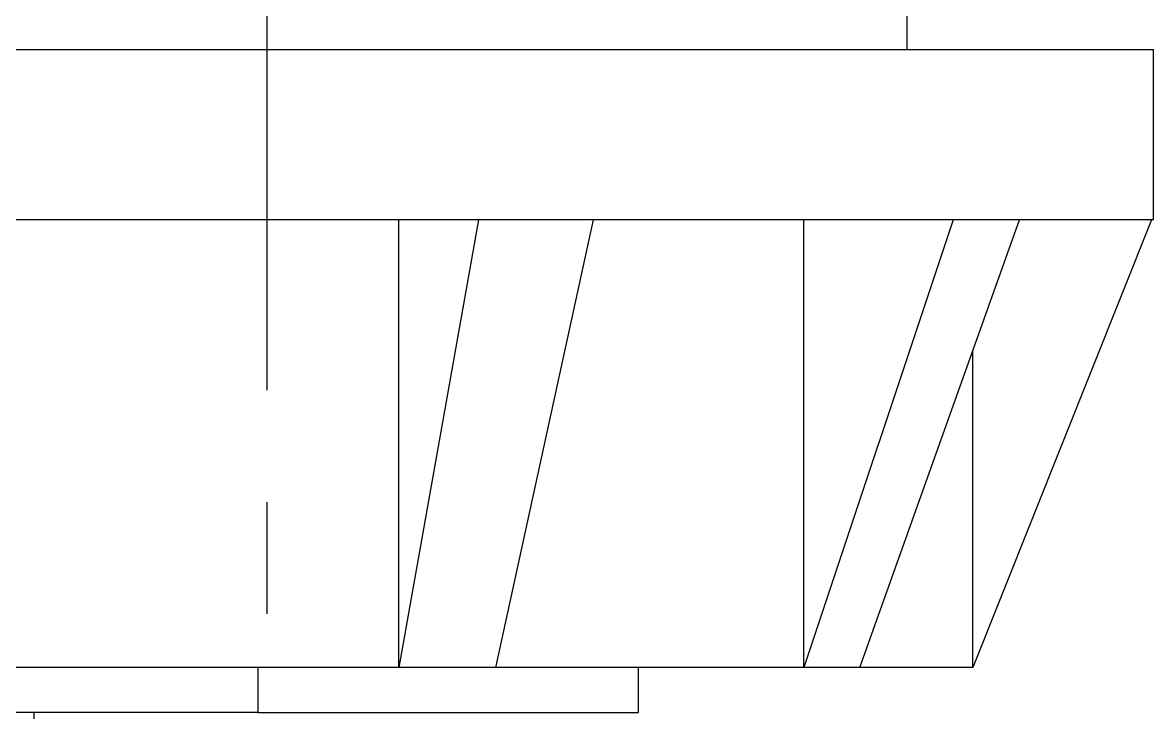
# Model space of a CAD drawing. Extents: x 0 to 790, y 0 to 579.
# Drawn here: x 522.93 to 548.18, y 242.99 to 258.39 of the extents above; entities that cross this region are included whole.
import ezdxf

# ---------------------------------------------------------------- set-up
doc = ezdxf.new("R2010")
doc.units = 0
doc.header["$LTSCALE"] = 10
doc.header["$MEASUREMENT"] = 0
doc.linetypes.add('CENTER', pattern=[2, 1.25, -0.25, 0.25, -0.25])
doc.layers.add('1', color=7, linetype='CONTINUOUS')

msp = doc.modelspace()

# ---------------------------------------------------------------- linework, layer by layer
at = {"layer": '1', "color": 1, "linetype": 'CENTER', "lineweight": -3}
msp.add_line((528.38, 282.686), (528.38, 209.789), dxfattribs=at)
at = {"layer": '1', "color": 7, "linetype": 'Continuous', "lineweight": -3}
for p, q in [((542.68, 257.789), (542.68, 260.789)), ((496.812, 257.789), (548.18, 257.789)), ((548.18, 253.989), (548.18, 257.789)), ((533.11, 253.989), (522.143, 253.989)), ((531.331, 243.989), (531.331, 253.989)), ((533.111, 253.988), (531.331, 243.989)), ((535.677, 253.989), (533.144, 253.989)), ((533.496, 243.989), (535.677, 253.989)), ((543.71, 253.989), (535.677, 253.989)), ((540.378, 243.989), (540.378, 253.989)), ((543.711, 253.988), (540.378, 243.989)), ((541.628, 243.989), (545.193, 253.989)), ((545.193, 253.989), (543.73, 253.989)), ((548.14, 253.988), (544.147, 243.989)), ((548.139, 253.989), (545.193, 253.989)), ((548.141, 253.989), (548.139, 253.984)), ((548.18, 253.989), (548.141, 253.989)), ((544.147, 243.989), (544.147, 251.054)), ((531.331, 243.989), (521.93, 243.989)), ((528.18, 243.989), (528.18, 242.989)), ((533.496, 243.989), (531.331, 243.989)), ((540.378, 243.989), (533.496, 243.989)), ((536.68, 242.989), (536.68, 243.989)), ((541.628, 243.989), (540.378, 243.989)), ((544.147, 243.989), (541.628, 243.989)), ((528.18, 242.989), (519.68, 242.989)), ((528.18, 242.989), (536.68, 242.989))]:
    msp.add_line(p, q, dxfattribs=at)
for centre, major_axis, ratio, start_param, end_param in [((520.875, 186.316), (15.295, 67.579), 0.333545, 0.128987, 0.130331), ((521.066, 186.392), (24.256, 67.555), 0.179141, 0.117901, 0.119247)]:
    msp.add_ellipse(centre, major_axis=major_axis, ratio=ratio, start_param=start_param, end_param=end_param, dxfattribs=at)
msp.add_open_spline([(523.18, 242.989), (523.18, 242.989), (523.18, 242.97), (523.18, 242.897), (523.18, 242.843), (523.18, 242.757), (523.18, 242.739), (523.18, 242.701), (523.18, 242.681), (523.18, 242.619), (523.18, 242.575), (523.18, 242.433), (523.18, 242.329), (523.18, 242.216)], degree=3, knots=[0, 0, 0, 0, 0.25, 0.25, 0.5, 0.5, 0.5625, 0.5625, 0.625, 0.625, 0.75, 0.75, 1, 1, 1, 1], dxfattribs=at)

doc.saveas('drawing.dxf')
